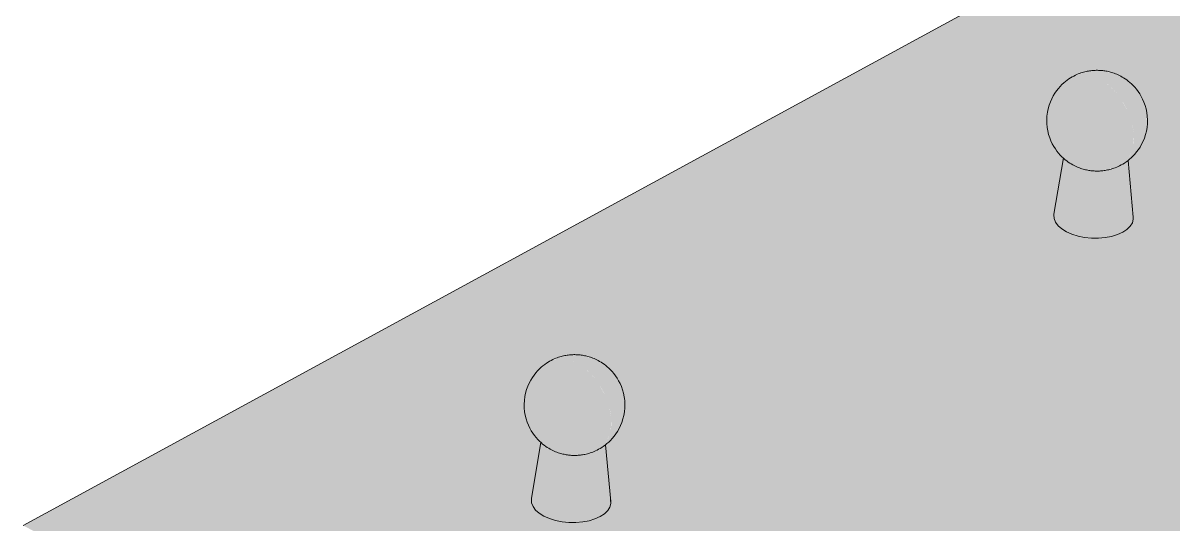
# Model space of a CAD drawing. Header units: inches. Extents: x 27328 to 120839, y -4075 to 4147.
# Drawn here: x 30988.9 to 31422.6, y 1480.5 to 1669.4 of the extents above; entities that cross this region are included whole.
import ezdxf

# ---------------------------------------------------------------- set-up
doc = ezdxf.new("R2010")
doc.units = ezdxf.units.IN
doc.header["$MEASUREMENT"] = 0
doc.layers.add('A-GENM', color=13, linetype='Continuous', lineweight=9)
doc.layers.add('A-ROOF', color=132, linetype='Continuous', lineweight=9)

# ---------------------------------------------------------------- blocks, each defined once
blk = doc.blocks.new('turbine vent - turbine vent-625927-Axon - Looking North East')
at = {"layer": 'A-GENM'}
for points in [[(33167.63, 2578.92), (33170.26, 2579.16), (33174.26, 2580.02), (33177.45, 2581.68), (33178.8, 2582.93), (33179.65, 2584.02), (33180.75, 2586.58), (33181.16, 2588.1), (33181.38, 2591.78), (33181.34, 2593.14), (33180.75, 2596.5), (33180.17, 2598.62), (33179.11, 2601.37), (33176.79, 2605.56), (33175.71, 2607.11), (33173.85, 2609.34), (33171.09, 2611.88), (33169.27, 2613.16), (33166.74, 2614.46), (33165.45, 2614.92), (33163.48, 2615.33), (33161.54, 2615.36), (33159.09, 2614.71), (33157.3, 2613.68), (33155.33, 2612.26), (33152.81, 2609.7), (33150.45, 2605.97), (33149.59, 2603.86), (33148.94, 2601.47), (33148.79, 2600.74), (33148.6, 2596.53), (33148.83, 2594.55), (33149.43, 2592.1), (33150.57, 2589.46), (33151.73, 2587.35), (33154.39, 2584.17), (33156.43, 2582.38), (33159.09, 2580.86), (33161.22, 2579.97), (33164.79, 2579.13), (33167.4, 2578.94)], [(33176.95, 2581.28), (33179.65, 2583.24), (33182.34, 2585.91), (33184.63, 2589.59), (33185.07, 2590.59), (33186.12, 2594.41), (33186.38, 2595.78), (33186.2, 2600.82), (33185.46, 2603.91), (33184.53, 2606.19), (33182.44, 2609.53), (33179.82, 2612.14), (33177.29, 2613.97), (33174.54, 2615.43), (33169.68, 2616.53), (33167.92, 2616.75), (33166.93, 2616.61), (33164.43, 2616.47), (33162.11, 2615.88), (33159.84, 2615.05), (33162.13, 2615.39), (33164.5, 2615.15), (33166.98, 2614.35), (33169.31, 2613.13), (33171.61, 2611.46), (33173.67, 2609.52), (33174.57, 2608.56), (33177.32, 2604.72), (33178.48, 2602.62), (33179.32, 2600.82), (33180.17, 2598.62), (33180.92, 2595.86), (33181.34, 2593.14), (33181.42, 2590.53), (33181.16, 2588.1), (33180.29, 2585.35), (33179.65, 2584.02), (33178.25, 2582.31), (33177.1, 2581.4)], [(33156, 2555.86), (33158.98, 2580.91), (33156.17, 2582.55), (33154.86, 2583.74), (33151.26, 2562.23), (33151.35, 2560.84), (33151.89, 2559.47), (33153.45, 2557.64), (33155.3, 2556.29)], [(33168.05, 2553.47), (33170.61, 2553.69), (33173.03, 2554.15), (33175.51, 2554.94), (33177.19, 2555.7), (33178.8, 2556.76), (33180.03, 2557.95), (33180.84, 2559.25), (33181.2, 2560.62), (33180.4, 2569.88), (33179.07, 2582.7), (33178.1, 2582.04), (33175.85, 2580.77), (33173.08, 2579.69), (33170.82, 2579.25), (33167.63, 2578.92), (33163.17, 2579.47), (33159.79, 2580.5), (33158.96, 2580.78), (33156, 2555.86), (33158.06, 2554.95), (33160.37, 2554.24), (33162.85, 2553.75), (33165.44, 2553.48)]]:
    blk.add_hatch(color=256, dxfattribs=at).paths.add_polyline_path(points, flags=0)
for p, q in [((33154.84, 2583.76), (33151.29, 2562.51)), ((33181.2, 2561.44), (33179.2, 2582.82))]:
    blk.add_line(p, q, dxfattribs=at)
for points in [[(33176.62, 2581.09, 0), (33177.22, 2581.43, 0), (33177.83, 2581.81, 0), (33178.46, 2582.23, 0), (33179.1, 2582.7, 0), (33179.76, 2583.23, 0), (33180.43, 2583.82, 0), (33181.1, 2584.47, 0), (33181.77, 2585.2, 0), (33182.44, 2586, 0), (33183.1, 2586.88, 0), (33183.73, 2587.84, 0), (33184.33, 2588.89, 0), (33184.88, 2590.03, 0), (33185.38, 2591.24, 0), (33185.8, 2592.52, 0), (33186.13, 2593.87, 0), (33186.37, 2595.26, 0), (33186.51, 2596.68, 0), (33186.53, 2598.11, 0), (33186.46, 2599.53, 0), (33186.28, 2600.92, 0), (33186, 2602.26, 0), (33185.64, 2603.55, 0), (33185.21, 2604.76, 0), (33184.71, 2605.9, 0), (33184.17, 2606.95, 0), (33183.6, 2607.93, 0), (33183, 2608.82, 0), (33182.38, 2609.64, 0), (33181.76, 2610.38, 0), (33181.14, 2611.05, 0), (33180.51, 2611.66, 0), (33179.9, 2612.21, 0), (33179.3, 2612.7, 0), (33178.71, 2613.15, 0), (33178.13, 2613.55, 0), (33177.56, 2613.92, 0), (33177.01, 2614.25, 0), (33176.47, 2614.55, 0), (33175.95, 2614.81, 0), (33175.44, 2615.06, 0), (33174.94, 2615.28, 0), (33174.45, 2615.47, 0), (33173.98, 2615.65, 0), (33173.51, 2615.81, 0), (33173.06, 2615.96, 0), (33172.61, 2616.09, 0), (33172.17, 2616.2, 0), (33171.74, 2616.31, 0), (33171.32, 2616.4, 0), (33170.9, 2616.48, 0), (33170.48, 2616.55, 0), (33170.07, 2616.61, 0), (33169.66, 2616.66, 0), (33169.26, 2616.7, 0), (33168.85, 2616.73, 0), (33168.45, 2616.76, 0), (33168.04, 2616.77, 0), (33167.64, 2616.78, 0), (33167.23, 2616.78, 0), (33166.83, 2616.77, 0), (33166.42, 2616.75, 0), (33166, 2616.72, 0), (33165.58, 2616.68, 0), (33165.16, 2616.63, 0), (33164.73, 2616.57, 0), (33164.29, 2616.5, 0), (33163.85, 2616.42, 0), (33163.39, 2616.32, 0), (33162.93, 2616.21, 0), (33162.46, 2616.09, 0), (33161.97, 2615.94, 0), (33161.47, 2615.78, 0), (33160.96, 2615.6, 0), (33160.44, 2615.4, 0), (33159.9, 2615.17, 0), (33159.34, 2614.92, 0), (33158.77, 2614.63, 0), (33158.46, 2614.47, 0)], [(33176.62, 2581.09, 0), (33176.04, 2580.79, 0), (33175.48, 2580.52, 0), (33174.93, 2580.27, 0), (33174.39, 2580.06, 0), (33173.88, 2579.87, 0), (33173.37, 2579.7, 0), (33172.88, 2579.54, 0), (33172.4, 2579.41, 0), (33171.93, 2579.29, 0), (33171.47, 2579.19, 0), (33171.02, 2579.1, 0), (33170.58, 2579.02, 0), (33170.15, 2578.96, 0), (33169.72, 2578.9, 0), (33169.3, 2578.86, 0), (33168.88, 2578.83, 0), (33168.47, 2578.8, 0), (33168.06, 2578.79, 0), (33167.65, 2578.78, 0), (33167.25, 2578.78, 0), (33166.85, 2578.79, 0), (33166.44, 2578.81, 0), (33166.04, 2578.84, 0), (33165.63, 2578.87, 0), (33165.23, 2578.92, 0), (33164.82, 2578.97, 0), (33164.4, 2579.04, 0), (33163.99, 2579.11, 0), (33163.56, 2579.2, 0), (33163.13, 2579.3, 0), (33162.7, 2579.4, 0), (33162.26, 2579.53, 0), (33161.81, 2579.66, 0), (33161.35, 2579.81, 0), (33160.88, 2579.98, 0), (33160.4, 2580.17, 0), (33159.91, 2580.38, 0), (33159.4, 2580.61, 0), (33158.89, 2580.86, 0), (33158.36, 2581.14, 0), (33157.81, 2581.46, 0), (33157.26, 2581.8, 0), (33156.68, 2582.18, 0), (33156.1, 2582.61, 0), (33155.5, 2583.08, 0), (33154.89, 2583.6, 0), (33154.28, 2584.17, 0), (33153.65, 2584.81, 0), (33153.03, 2585.51, 0), (33152.41, 2586.29, 0), (33151.8, 2587.14, 0), (33151.21, 2588.07, 0), (33150.65, 2589.08, 0), (33150.13, 2590.17, 0), (33149.66, 2591.35, 0), (33149.26, 2592.59, 0), (33148.94, 2593.91, 0), (33148.7, 2595.27, 0), (33148.57, 2596.68, 0), (33148.54, 2598.11, 0), (33148.62, 2599.53, 0), (33148.8, 2600.94, 0), (33149.09, 2602.31, 0), (33149.46, 2603.63, 0), (33149.92, 2604.89, 0), (33150.44, 2606.06, 0), (33151.01, 2607.16, 0), (33151.63, 2608.17, 0), (33152.27, 2609.09, 0), (33152.94, 2609.94, 0), (33153.61, 2610.7, 0), (33154.29, 2611.39, 0), (33154.96, 2612.02, 0), (33155.62, 2612.58, 0), (33156.27, 2613.08, 0), (33156.91, 2613.53, 0), (33157.53, 2613.93, 0), (33158.14, 2614.29, 0), (33158.46, 2614.47, 0)], [(33156, 2555.86, 0), (33154.25, 2556.94, 0), (33152.87, 2558.15, 0), (33151.89, 2559.47, 0), (33151.35, 2560.84, 0), (33151.26, 2562.23, 0), (33151.29, 2562.51, 0)], [(33181.11, 2562.01, 0), (33181.2, 2560.62, 0), (33180.84, 2559.25, 0), (33180.03, 2557.95, 0), (33178.8, 2556.76, 0), (33177.19, 2555.7, 0), (33175.25, 2554.82, 0), (33173.03, 2554.15, 0), (33170.61, 2553.69, 0), (33168.05, 2553.47, 0), (33165.44, 2553.48, 0), (33162.85, 2553.75, 0), (33160.37, 2554.24, 0), (33158.06, 2554.95, 0), (33156, 2555.86, 0)]]:
    blk.add_polyline3d(points, dxfattribs=at)

msp = doc.modelspace()

# ---------------------------------------------------------------- hatches: boundary and pattern name
at = {"layer": 'A-ROOF'}
h = msp.add_hatch(color=256, dxfattribs=at)
h.paths.add_polyline_path([(31934.19, 986.45), (34127.06, 2179.81), (33181.74, 2673.29), (30988.88, 1479.94), (31903.03, 1002.72)], flags=0)
h.paths.add_polyline_path([(31894.33, 1010), (31890.03, 1012.47), (31894.54, 1010.33)], flags=0)
h.paths.add_polyline_path([(31197.39, 1481.03), (31194.13, 1481.12), (31189.97, 1481.75), (31188.52, 1482.17), (31186.21, 1483.04), (31185.03, 1483.62), (31183.55, 1484.55), (31182.21, 1485.72), (31181.23, 1487.04), (31180.68, 1488.41), (31180.68, 1490.34), (31184.1, 1511.4), (31182.24, 1513.36), (31180.32, 1516.28), (31178.94, 1519.21), (31178.39, 1521.22), (31177.97, 1523.8), (31177.97, 1525.09), (31178.53, 1530.25), (31180.07, 1534.12), (31181.13, 1535.83), (31183.02, 1538.26), (31185.85, 1540.75), (31189.7, 1542.92), (31193.77, 1544.04), (31195.27, 1544.21), (31201.17, 1543.83), (31205.72, 1542.07), (31208.8, 1540.01), (31211.12, 1537.83), (31212.68, 1535.83), (31214.5, 1532.27), (31215.34, 1529.47), (31215.78, 1527.07), (31215.48, 1522.08), (31214.79, 1519.36), (31213.62, 1516.38), (31211.5, 1513.23), (31208.53, 1510.38), (31210.54, 1488.19), (31210.03, 1486.59), (31208.77, 1484.94), (31207.63, 1483.99), (31206.53, 1483.27), (31203.11, 1481.94), (31200.98, 1481.45), (31198.79, 1481.16)], flags=0)
h.paths.add_polyline_path([(31394.46, 1588.28), (31390.16, 1588.47), (31387.04, 1589), (31385.59, 1589.42), (31382.95, 1590.43), (31382.1, 1590.86), (31380.36, 1592.01), (31379.27, 1592.97), (31378.29, 1594.28), (31377.75, 1595.65), (31377.75, 1597.59), (31381.16, 1618.64), (31379.31, 1620.6), (31377.38, 1623.52), (31376, 1626.45), (31375.45, 1628.47), (31375.03, 1631.04), (31375.04, 1632.34), (31375.59, 1637.49), (31377.13, 1641.36), (31378.19, 1643.07), (31380.08, 1645.5), (31382.92, 1648), (31386.76, 1650.16), (31391.7, 1651.44), (31392.84, 1651.44), (31398.23, 1651.07), (31402.79, 1649.32), (31405.87, 1647.25), (31408.18, 1645.07), (31409.75, 1643.07), (31411.57, 1639.51), (31412.41, 1636.71), (31412.85, 1634.31), (31412.55, 1629.33), (31411.86, 1626.6), (31410.69, 1623.63), (31408.57, 1620.47), (31405.59, 1617.62), (31407.6, 1595.43), (31407.24, 1594.07), (31405.83, 1592.18), (31404.7, 1591.24), (31402.52, 1590.03), (31400.18, 1589.19), (31398.05, 1588.7), (31395.15, 1588.34), (31394.7, 1588.3)], flags=0)
h.paths.add_polyline_path([(31591.52, 1695.52), (31588.26, 1695.6), (31584.1, 1696.24), (31582.65, 1696.66), (31580.34, 1697.53), (31579.16, 1698.11), (31577.68, 1699.03), (31576.34, 1700.21), (31575.36, 1701.52), (31574.78, 1703.53), (31574.82, 1704.83), (31578.18, 1725.93), (31576.38, 1727.85), (31574.45, 1730.76), (31573.07, 1733.69), (31572.52, 1735.71), (31572.1, 1738.28), (31572.11, 1739.58), (31572.66, 1744.74), (31574.2, 1748.61), (31575.26, 1750.32), (31577.15, 1752.74), (31579.98, 1755.24), (31583.83, 1757.41), (31588.77, 1758.68), (31589.3, 1758.7), (31595.3, 1758.32), (31599.85, 1756.56), (31602.93, 1754.5), (31605.25, 1752.32), (31606.82, 1750.32), (31608.64, 1746.76), (31609.47, 1743.95), (31609.9, 1741.11), (31609.61, 1736.57), (31608.93, 1733.85), (31607.76, 1730.87), (31605.64, 1727.71), (31602.66, 1724.87), (31604.67, 1702.68), (31604.31, 1701.31), (31602.9, 1699.43), (31601.76, 1698.48), (31600.66, 1697.76), (31597.25, 1696.43), (31595.12, 1695.94), (31592.92, 1695.64)], flags=0)
h.paths.add_polyline_path([(31788.59, 1802.76), (31784.29, 1802.95), (31781.17, 1803.48), (31779.72, 1803.9), (31777.08, 1804.92), (31776.23, 1805.35), (31774.49, 1806.5), (31773.4, 1807.45), (31772.43, 1808.77), (31771.88, 1810.14), (31771.88, 1812.07), (31775.3, 1833.13), (31773.44, 1835.09), (31771.52, 1838), (31770.63, 1839.61), (31769.59, 1842.95), (31769.17, 1845.53), (31769.17, 1846.82), (31769.73, 1851.98), (31771.26, 1855.85), (31772.33, 1857.56), (31774.21, 1859.99), (31777.05, 1862.48), (31780.9, 1864.65), (31785.84, 1865.93), (31786.98, 1865.92), (31792.37, 1865.56), (31796.92, 1863.8), (31800, 1861.74), (31802.32, 1859.56), (31803.88, 1857.56), (31805.7, 1854), (31806.54, 1851.2), (31806.97, 1848.35), (31806.68, 1843.81), (31805.99, 1841.09), (31804.82, 1838.11), (31802.7, 1834.96), (31799.73, 1832.11), (31801.74, 1809.92), (31801.37, 1808.55), (31799.97, 1806.67), (31798.83, 1805.72), (31796.65, 1804.52), (31794.31, 1803.67), (31792.18, 1803.18), (31789.28, 1802.82), (31788.83, 1802.78)], flags=0)
h.paths.add_polyline_path([(31985.65, 1910.01), (31982.39, 1910.09), (31978.24, 1910.73), (31976.79, 1911.15), (31974.48, 1912.02), (31973.29, 1912.59), (31971.81, 1913.52), (31970.47, 1914.7), (31969.49, 1916.01), (31968.95, 1917.38), (31968.95, 1919.32), (31972.36, 1940.37), (31970.51, 1942.33), (31968.58, 1945.25), (31967.69, 1946.86), (31966.65, 1950.2), (31966.23, 1952.77), (31966.24, 1954.06), (31966.79, 1959.22), (31968.33, 1963.09), (31969.39, 1964.8), (31971.28, 1967.23), (31974.11, 1969.73), (31977.96, 1971.89), (31982.9, 1973.17), (31983.54, 1973.18), (31989.43, 1972.8), (31993.63, 1971.25), (31996.69, 1969.3), (31999.38, 1966.8), (32000.95, 1964.8), (32002.77, 1961.24), (32003.6, 1958.44), (32004.03, 1955.6), (32003.74, 1951.06), (32003.06, 1948.33), (32001.89, 1945.36), (31999.77, 1942.2), (31996.79, 1939.35), (31998.8, 1917.16), (31998.44, 1915.8), (31997.03, 1913.91), (31995.9, 1912.97), (31994.79, 1912.25), (31991.38, 1910.91), (31989.25, 1910.43), (31987.05, 1910.13)], flags=0)
h.paths.add_polyline_path([(32182.72, 2017.25), (32178.42, 2017.44), (32175.3, 2017.97), (32173.85, 2018.39), (32171.21, 2019.41), (32170.36, 2019.84), (32168.62, 2020.98), (32167.54, 2021.94), (32166.56, 2023.25), (32166.02, 2024.63), (32166.02, 2026.56), (32169.43, 2047.61), (32167.58, 2049.58), (32165.65, 2052.49), (32164.27, 2055.42), (32163.72, 2057.44), (32163.3, 2060.01), (32163.31, 2061.31), (32163.86, 2066.47), (32165.4, 2070.34), (32166.46, 2072.04), (32168.71, 2074.83), (32171.18, 2076.97), (32175.03, 2079.13), (32179.97, 2080.41), (32180.6, 2080.42), (32186.5, 2080.05), (32190.7, 2078.5), (32193.76, 2076.54), (32196.45, 2074.05), (32198.01, 2072.05), (32199.84, 2068.49), (32200.67, 2065.68), (32201.1, 2062.84), (32200.81, 2058.3), (32200.13, 2055.58), (32198.95, 2052.6), (32196.84, 2049.44), (32193.86, 2046.59), (32195.87, 2024.41), (32195.51, 2023.04), (32194.1, 2021.15), (32192.96, 2020.21), (32190.79, 2019), (32188.44, 2018.16), (32186.32, 2017.67), (32183.41, 2017.31), (32182.96, 2017.27)], flags=0)
h.paths.add_polyline_path([(32379.79, 2124.49), (32376.53, 2124.58), (32372.37, 2125.21), (32370.92, 2125.63), (32368.61, 2126.5), (32367.43, 2127.08), (32365.95, 2128), (32364.6, 2129.18), (32363.63, 2130.5), (32363.08, 2131.87), (32363.08, 2133.8), (32366.5, 2154.86), (32364.64, 2156.82), (32362.71, 2159.73), (32361.34, 2162.67), (32360.79, 2164.68), (32360.37, 2167.26), (32360.37, 2168.55), (32360.93, 2173.71), (32362.46, 2177.58), (32363.53, 2179.29), (32365.41, 2181.72), (32368.25, 2184.21), (32372.1, 2186.38), (32376.17, 2187.5), (32377.67, 2187.67), (32383.56, 2187.29), (32387.76, 2185.74), (32390.82, 2183.78), (32393.52, 2181.29), (32395.08, 2179.29), (32396.9, 2175.73), (32397.74, 2172.93), (32398.17, 2170.08), (32397.88, 2165.54), (32397.19, 2162.82), (32396.02, 2159.84), (32393.16, 2155.97), (32390.93, 2153.84), (32392.94, 2131.65), (32392.57, 2130.28), (32391.17, 2128.4), (32390.03, 2127.45), (32388.93, 2126.73), (32385.51, 2125.4), (32383.38, 2124.91), (32381.19, 2124.61)], flags=0)
h.paths.add_polyline_path([(32576.85, 2231.74), (32572.56, 2231.92), (32569.44, 2232.46), (32567.99, 2232.87), (32565.35, 2233.89), (32564.49, 2234.32), (32562.76, 2235.47), (32561.67, 2236.42), (32560.69, 2237.74), (32560.15, 2239.11), (32560.15, 2241.04), (32563.56, 2262.1), (32561.71, 2264.06), (32559.78, 2266.98), (32558.4, 2269.91), (32557.85, 2271.92), (32557.43, 2274.5), (32557.45, 2275.94), (32557.99, 2280.95), (32559.53, 2284.82), (32560.59, 2286.53), (32562.48, 2288.96), (32565.31, 2291.46), (32569.16, 2293.62), (32573.8, 2294.85), (32574.63, 2294.91), (32580.63, 2294.53), (32584.83, 2292.98), (32588.27, 2290.71), (32590.58, 2288.53), (32592.15, 2286.53), (32593.97, 2282.97), (32594.8, 2280.17), (32595.23, 2277.33), (32594.94, 2272.79), (32594.26, 2270.06), (32593.09, 2267.09), (32590.97, 2263.93), (32587.99, 2261.08), (32590, 2238.89), (32589.64, 2237.52), (32588.23, 2235.64), (32587.09, 2234.7), (32584.92, 2233.49), (32582.58, 2232.64), (32580.45, 2232.15), (32577.55, 2231.8), (32577.09, 2231.76)], flags=0)
h.paths.add_polyline_path([(32773.92, 2338.98), (32769.28, 2339.2), (32766.5, 2339.7), (32765.05, 2340.12), (32762.74, 2340.99), (32761.56, 2341.57), (32760.08, 2342.49), (32758.74, 2343.67), (32757.76, 2344.98), (32757.22, 2346.36), (32757.22, 2348.29), (32760.63, 2369.34), (32758.78, 2371.31), (32756.85, 2374.22), (32755.47, 2377.15), (32754.92, 2379.17), (32754.5, 2381.74), (32754.45, 2382.19), (32755.06, 2388.2), (32756.6, 2392.07), (32757.66, 2393.77), (32759.55, 2396.2), (32762.38, 2398.7), (32766.16, 2400.84), (32770.3, 2401.99), (32771.7, 2402.16), (32777.7, 2401.78), (32781.9, 2400.23), (32785.33, 2397.96), (32787.65, 2395.78), (32789.21, 2393.78), (32791.03, 2390.22), (32791.87, 2387.41), (32792.29, 2384.23), (32791.99, 2379.92), (32791.32, 2377.31), (32790.15, 2374.33), (32788.04, 2371.17), (32785.06, 2368.32), (32787.07, 2346.13), (32786.71, 2344.77), (32785.3, 2342.88), (32784.16, 2341.94), (32783.06, 2341.22), (32779.64, 2339.89), (32777.52, 2339.4), (32774.61, 2339.04), (32774.16, 2339)], flags=0)
h.paths.add_polyline_path([(32970.99, 2446.22), (32966.69, 2446.41), (32963.57, 2446.94), (32962.12, 2447.36), (32959.48, 2448.38), (32958.63, 2448.81), (32956.89, 2449.96), (32955.8, 2450.91), (32954.82, 2452.22), (32954.28, 2453.6), (32954.28, 2455.53), (32957.69, 2476.59), (32955.84, 2478.55), (32953.91, 2481.46), (32952.54, 2484.4), (32951.98, 2486.41), (32951.57, 2488.99), (32951.57, 2490.28), (32952.12, 2495.44), (32953.66, 2499.31), (32954.72, 2501.02), (32956.61, 2503.44), (32959.45, 2505.94), (32963.13, 2508.06), (32967.37, 2509.23), (32968.76, 2509.4), (32974.76, 2509.02), (32979.32, 2507.26), (32982.4, 2505.2), (32984.72, 2503.02), (32986.28, 2501.02), (32988.1, 2497.46), (32988.94, 2494.66), (32989.38, 2492.26), (32989.08, 2487.27), (32988.39, 2484.55), (32987.22, 2481.57), (32985.1, 2478.42), (32982.12, 2475.57), (32984.14, 2453.38), (32983.77, 2452.01), (32982.36, 2450.13), (32981.23, 2449.18), (32979.05, 2447.97), (32976.71, 2447.13), (32974.58, 2446.64), (32971.68, 2446.28), (32971.23, 2446.24)], flags=0)
h.paths.add_polyline_path([(33168.05, 2553.47), (33163.76, 2553.65), (33160.63, 2554.19), (33159.19, 2554.6), (33156.87, 2555.48), (33155.69, 2556.05), (33154.21, 2556.98), (33152.87, 2558.15), (33151.89, 2559.47), (33151.35, 2560.84), (33151.35, 2562.77), (33154.76, 2583.83), (33152.91, 2585.79), (33150.98, 2588.71), (33149.6, 2591.64), (33149.05, 2593.65), (33148.63, 2596.23), (33148.64, 2597.52), (33149.19, 2602.68), (33150.73, 2606.55), (33151.79, 2608.26), (33153.68, 2610.69), (33156.51, 2613.18), (33160.36, 2615.35), (33164.43, 2616.47), (33165.83, 2616.64), (33171.83, 2616.26), (33176.38, 2614.5), (33179.46, 2612.44), (33181.78, 2610.26), (33183.35, 2608.26), (33185.17, 2604.7), (33186, 2601.9), (33186.45, 2599.5), (33186.14, 2594.52), (33185.46, 2591.79), (33184.29, 2588.82), (33181.42, 2584.94), (33179.19, 2582.81), (33181.2, 2560.62), (33180.84, 2559.25), (33179.43, 2557.37), (33178.29, 2556.43), (33176.12, 2555.22), (33173.78, 2554.37), (33171.65, 2553.88), (33168.75, 2553.53), (33168.29, 2553.49)], flags=0)

# ---------------------------------------------------------------- linework, layer by layer
msp.add_line((33181.74, 2673.29), (30988.88, 1479.94), dxfattribs=at)

# ---------------------------------------------------------------- block references
at = {"layer": 'A-GENM'}
for p in [(-1773.6, -965.19), (-1970.66, -1072.43)]:
    msp.add_blockref('turbine vent - turbine vent-625927-Axon - Looking North East', p, dxfattribs=at)

doc.saveas('drawing.dxf')
